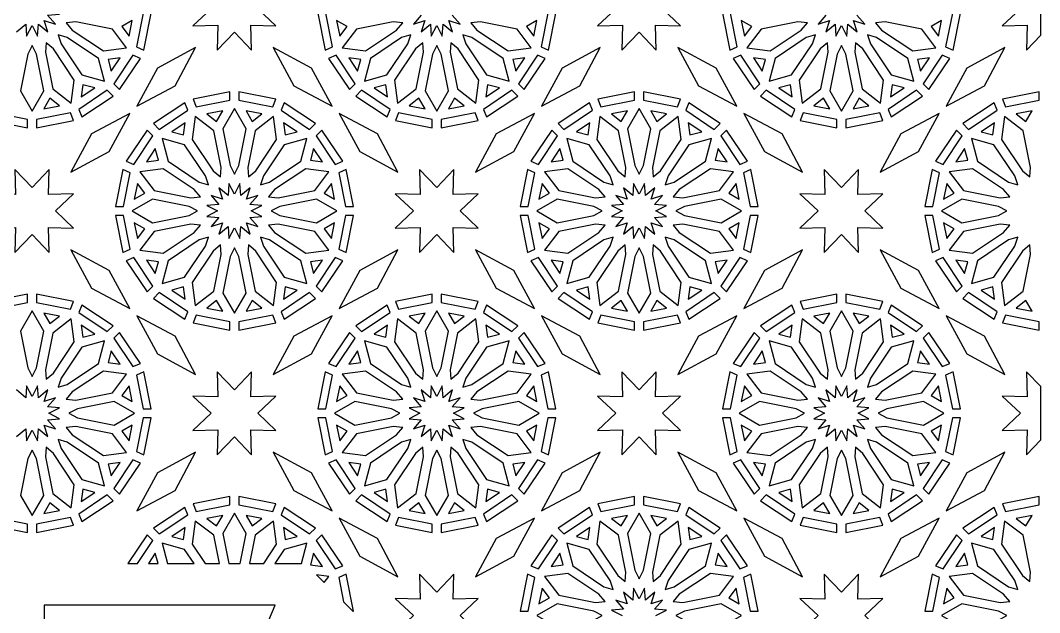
# Model space of a CAD drawing. Header units: millimetres. Extents: x 5 to 6335, y 27 to 2435.
# Drawn here: x 5806 to 6158.6, y 1946 to 2150.9 of the extents above; entities that cross this region are included whole.
import ezdxf

# ---------------------------------------------------------------- set-up
doc = ezdxf.new("R2010")
doc.units = ezdxf.units.MM
doc.layers.add('CUT', color=1, linetype='CONTINUOUS')

msp = doc.modelspace()

# ---------------------------------------------------------------- linework, layer by layer
at = {"layer": 'CUT'}
for points in [[(5880.085, 2163.001), (5874.134, 2169.282), (5874.367, 2160.633), (5865.718, 2160.866), (5871.999, 2154.915), (5865.718, 2148.964), (5874.367, 2149.197), (5874.134, 2140.548), (5880.085, 2146.829), (5886.036, 2140.548), (5885.803, 2149.197), (5894.452, 2148.964), (5888.171, 2154.915), (5894.452, 2160.866), (5885.803, 2160.633), (5886.036, 2169.282)], [(6020.085, 2163.001), (6014.134, 2169.282), (6014.367, 2160.633), (6005.718, 2160.866), (6011.999, 2154.915), (6005.718, 2148.964), (6014.367, 2149.197), (6014.134, 2140.548), (6020.085, 2146.829), (6026.036, 2140.548), (6025.803, 2149.197), (6034.452, 2148.964), (6028.171, 2154.915), (6034.452, 2160.866), (6025.803, 2160.633), (6026.036, 2169.282)], [(6159.01, 2164.136), (6154.134, 2169.282), (6154.367, 2160.633), (6145.718, 2160.866), (6151.999, 2154.915), (6145.718, 2148.964), (6154.367, 2149.197), (6154.134, 2140.548), (6159.01, 2145.694)], [(5848.461, 2153.34), (5846.143, 2141.685), (5848.742, 2140.607), (5851.276, 2153.34)], [(5908.894, 2153.34), (5911.428, 2140.607), (5914.027, 2141.685), (5911.709, 2153.34)], [(5988.461, 2153.34), (5986.143, 2141.685), (5988.742, 2140.607), (5991.276, 2153.34)], [(6048.894, 2153.34), (6051.428, 2140.607), (6054.027, 2141.685), (6051.709, 2153.34)], [(6128.461, 2153.34), (6126.143, 2141.685), (6128.742, 2140.607), (6131.276, 2153.34)], [(5823.998, 2147.513), (5834.776, 2140.311), (5842.793, 2141.366), (5837.871, 2147.782), (5825.158, 2150.311), (5821.847, 2150.043)], [(5843.67, 2145.4), (5844.754, 2150.853), (5841.103, 2148.745)], [(5916.5, 2145.4), (5919.067, 2148.745), (5915.416, 2150.853)], [(5935.012, 2150.311), (5922.299, 2147.782), (5917.377, 2141.366), (5925.394, 2140.311), (5936.172, 2147.513), (5938.323, 2150.043)], [(5963.998, 2147.513), (5974.776, 2140.311), (5982.793, 2141.366), (5977.871, 2147.782), (5965.158, 2150.311), (5961.847, 2150.043)], [(5983.67, 2145.4), (5984.754, 2150.853), (5981.103, 2148.745)], [(6056.5, 2145.4), (6059.067, 2148.745), (6055.416, 2150.853)], [(6075.012, 2150.311), (6062.299, 2147.782), (6057.377, 2141.366), (6065.394, 2140.311), (6076.172, 2147.513), (6078.323, 2150.043)], [(6103.998, 2147.513), (6114.776, 2140.311), (6122.793, 2141.366), (6117.871, 2147.782), (6105.158, 2150.311), (6101.847, 2150.043)], [(6123.67, 2145.4), (6124.754, 2150.853), (6121.103, 2148.745)], [(5820.107, 2142.751), (5827.308, 2131.974), (5835.119, 2129.881), (5833.026, 2137.692), (5822.249, 2144.893), (5819.087, 2145.913)], [(5937.921, 2144.893), (5927.144, 2137.692), (5925.051, 2129.881), (5932.862, 2131.974), (5940.063, 2142.751), (5941.083, 2145.913)], [(5960.107, 2142.751), (5967.308, 2131.974), (5975.119, 2129.881), (5973.026, 2137.692), (5962.249, 2144.893), (5959.087, 2145.913)], [(6077.921, 2144.893), (6067.144, 2137.692), (6065.051, 2129.881), (6072.862, 2131.974), (6080.063, 2142.751), (6081.083, 2145.913)], [(6100.107, 2142.751), (6107.308, 2131.974), (6115.119, 2129.881), (6113.026, 2137.692), (6102.249, 2144.893), (6099.087, 2145.913)], [(5810.085, 2142.184), (5808.571, 2139.227), (5806.042, 2126.515), (5810.085, 2119.511), (5814.128, 2126.515), (5811.599, 2139.227)], [(5814.689, 2139.842), (5817.218, 2127.129), (5823.634, 2122.207), (5824.689, 2130.224), (5817.487, 2141.002), (5814.957, 2143.153)], [(5846.331, 2121.161), (5859.529, 2128.266), (5866.634, 2141.464), (5853.436, 2134.359)], [(5913.839, 2121.161), (5906.734, 2134.359), (5893.536, 2141.464), (5900.641, 2128.266)], [(5942.683, 2141.002), (5935.481, 2130.224), (5936.536, 2122.207), (5942.952, 2127.129), (5945.481, 2139.842), (5945.213, 2143.153)], [(5948.571, 2139.227), (5946.042, 2126.515), (5950.085, 2119.511), (5954.128, 2126.515), (5951.599, 2139.227), (5950.085, 2142.184)], [(5954.689, 2139.842), (5957.218, 2127.129), (5963.634, 2122.207), (5964.689, 2130.224), (5957.487, 2141.002), (5954.957, 2143.153)], [(5986.331, 2121.161), (5999.529, 2128.266), (6006.634, 2141.464), (5993.436, 2134.359)], [(6053.839, 2121.161), (6046.734, 2134.359), (6033.536, 2141.464), (6040.641, 2128.266)], [(6082.683, 2141.002), (6075.481, 2130.224), (6076.536, 2122.207), (6082.952, 2127.129), (6085.481, 2139.842), (6085.213, 2143.153)], [(6088.571, 2139.227), (6086.042, 2126.515), (6090.085, 2119.511), (6094.128, 2126.515), (6091.599, 2139.227), (6090.085, 2142.184)], [(6094.689, 2139.842), (6097.218, 2127.129), (6103.634, 2122.207), (6104.689, 2130.224), (6097.487, 2141.002), (6094.957, 2143.153)], [(6126.331, 2121.161), (6139.529, 2128.266), (6146.634, 2141.464), (6133.436, 2134.359)], [(5837.472, 2133.272), (5840.561, 2137.895), (5836.381, 2137.345)], [(5844.937, 2138.774), (5838.335, 2128.893), (5840.324, 2126.903), (5847.537, 2137.697)], [(5912.633, 2137.697), (5919.846, 2126.903), (5921.835, 2128.893), (5915.233, 2138.774)], [(5922.698, 2133.272), (5923.789, 2137.345), (5919.609, 2137.895)], [(5977.472, 2133.272), (5980.561, 2137.895), (5976.381, 2137.345)], [(5984.937, 2138.774), (5978.335, 2128.893), (5980.324, 2126.903), (5987.537, 2137.697)], [(6052.633, 2137.697), (6059.846, 2126.903), (6061.835, 2128.893), (6055.233, 2138.774)], [(6062.698, 2133.272), (6063.789, 2137.345), (6059.609, 2137.895)], [(6117.472, 2133.272), (6120.561, 2137.895), (6116.381, 2137.345)], [(6124.937, 2138.774), (6118.335, 2128.893), (6120.324, 2126.903), (6127.537, 2137.697)], [(5836.107, 2126.665), (5826.226, 2120.063), (5827.303, 2117.463), (5838.097, 2124.676)], [(5827.105, 2124.439), (5831.728, 2127.528), (5827.655, 2128.619)], [(5922.073, 2124.676), (5932.867, 2117.463), (5933.944, 2120.063), (5924.063, 2126.665)], [(5933.065, 2124.439), (5932.515, 2128.619), (5928.442, 2127.528)], [(5976.107, 2126.665), (5966.226, 2120.063), (5967.303, 2117.463), (5978.097, 2124.676)], [(5967.105, 2124.439), (5971.728, 2127.528), (5967.655, 2128.619)], [(6062.073, 2124.676), (6072.867, 2117.463), (6073.944, 2120.063), (6064.063, 2126.665)], [(6073.065, 2124.439), (6072.515, 2128.619), (6068.442, 2127.528)], [(6116.107, 2126.665), (6106.226, 2120.063), (6107.303, 2117.463), (6118.097, 2124.676)], [(6107.105, 2124.439), (6111.728, 2127.528), (6107.655, 2128.619)], [(5814.147, 2120.246), (5819.6, 2121.33), (5816.255, 2123.897)], [(5866.855, 2120.973), (5878.51, 2123.291), (5878.51, 2126.106), (5865.777, 2123.572)], [(5881.66, 2123.291), (5893.315, 2120.973), (5894.393, 2123.572), (5881.66, 2126.106)], [(5940.57, 2121.33), (5946.023, 2120.246), (5943.915, 2123.897)], [(5954.147, 2120.246), (5959.6, 2121.33), (5956.255, 2123.897)], [(6006.855, 2120.973), (6018.51, 2123.291), (6018.51, 2126.106), (6005.777, 2123.572)], [(6021.66, 2123.291), (6033.315, 2120.973), (6034.393, 2123.572), (6021.66, 2126.106)], [(6080.57, 2121.33), (6086.023, 2120.246), (6083.915, 2123.897)], [(6094.147, 2120.246), (6099.6, 2121.33), (6096.255, 2123.897)], [(6146.855, 2120.973), (6158.51, 2123.291), (6158.51, 2126.106), (6145.777, 2123.572)], [(5854.063, 2113.165), (5863.944, 2119.767), (5862.867, 2122.367), (5852.073, 2115.154)], [(5870.57, 2118.5), (5873.915, 2115.933), (5876.023, 2119.584)], [(5881.599, 2100.603), (5884.128, 2113.315), (5880.085, 2120.319), (5876.042, 2113.315), (5878.571, 2100.603), (5880.085, 2097.646)], [(5884.147, 2119.584), (5886.255, 2115.933), (5889.6, 2118.5)], [(5896.226, 2119.767), (5906.107, 2113.165), (5908.097, 2115.154), (5897.303, 2122.367)], [(5994.063, 2113.165), (6003.944, 2119.767), (6002.867, 2122.367), (5992.073, 2115.154)], [(6010.57, 2118.5), (6013.915, 2115.933), (6016.023, 2119.584)], [(6021.599, 2100.603), (6024.128, 2113.315), (6020.085, 2120.319), (6016.042, 2113.315), (6018.571, 2100.603), (6020.085, 2097.646)], [(6024.147, 2119.584), (6026.255, 2115.933), (6029.6, 2118.5)], [(6036.226, 2119.767), (6046.107, 2113.165), (6048.097, 2115.154), (6037.303, 2122.367)], [(6134.063, 2113.165), (6143.944, 2119.767), (6142.867, 2122.367), (6132.073, 2115.154)], [(6150.57, 2118.5), (6153.915, 2115.933), (6156.023, 2119.584)], [(5808.51, 2116.539), (5796.855, 2118.857), (5795.777, 2116.258), (5808.51, 2113.724)], [(5811.66, 2113.724), (5824.393, 2116.258), (5823.315, 2118.857), (5811.66, 2116.539)], [(5843.839, 2118.669), (5830.641, 2111.564), (5823.536, 2098.366), (5836.734, 2105.471)], [(5875.481, 2099.988), (5872.952, 2112.701), (5866.536, 2117.623), (5865.481, 2109.606), (5872.683, 2098.828), (5875.213, 2096.677)], [(5887.487, 2098.828), (5894.689, 2109.606), (5893.634, 2117.623), (5887.218, 2112.701), (5884.689, 2099.988), (5884.957, 2096.677)], [(5916.331, 2118.669), (5923.436, 2105.471), (5936.634, 2098.366), (5929.529, 2111.564)], [(5935.777, 2116.258), (5948.51, 2113.724), (5948.51, 2116.539), (5936.855, 2118.857)], [(5951.66, 2113.724), (5964.393, 2116.258), (5963.315, 2118.857), (5951.66, 2116.539)], [(5983.839, 2118.669), (5970.641, 2111.564), (5963.536, 2098.366), (5976.734, 2105.471)], [(6015.481, 2099.988), (6012.952, 2112.701), (6006.536, 2117.623), (6005.481, 2109.606), (6012.683, 2098.828), (6015.213, 2096.677)], [(6027.487, 2098.828), (6034.689, 2109.606), (6033.634, 2117.623), (6027.218, 2112.701), (6024.689, 2099.988), (6024.957, 2096.677)], [(6056.331, 2118.669), (6063.436, 2105.471), (6076.634, 2098.366), (6069.529, 2111.564)], [(6075.777, 2116.258), (6088.51, 2113.724), (6088.51, 2116.539), (6076.855, 2118.857)], [(6091.66, 2113.724), (6104.393, 2116.258), (6103.315, 2118.857), (6091.66, 2116.539)], [(6123.839, 2118.669), (6110.641, 2111.564), (6103.536, 2098.366), (6116.734, 2105.471)], [(6155.481, 2099.988), (6152.952, 2112.701), (6146.536, 2117.623), (6145.481, 2109.606), (6152.683, 2098.828), (6155.213, 2096.677)], [(5845.233, 2101.056), (5851.835, 2110.937), (5849.846, 2112.927), (5842.633, 2102.133)], [(5858.442, 2112.302), (5862.515, 2111.211), (5863.065, 2115.391)], [(5897.105, 2115.391), (5897.655, 2111.211), (5901.728, 2112.302)], [(5908.335, 2110.937), (5914.937, 2101.056), (5917.537, 2102.133), (5910.324, 2112.927)], [(5985.233, 2101.056), (5991.835, 2110.937), (5989.846, 2112.927), (5982.633, 2102.133)], [(5998.442, 2112.302), (6002.515, 2111.211), (6003.065, 2115.391)], [(6037.105, 2115.391), (6037.655, 2111.211), (6041.728, 2112.302)], [(6048.335, 2110.937), (6054.937, 2101.056), (6057.537, 2102.133), (6050.324, 2112.927)], [(6125.233, 2101.056), (6131.835, 2110.937), (6129.846, 2112.927), (6122.633, 2102.133)], [(6138.442, 2112.302), (6142.515, 2111.211), (6143.065, 2115.391)], [(5870.063, 2097.079), (5862.862, 2107.856), (5855.051, 2109.949), (5857.144, 2102.138), (5867.921, 2094.937), (5871.083, 2093.917)], [(5892.249, 2094.937), (5903.026, 2102.138), (5905.119, 2109.949), (5897.308, 2107.856), (5890.107, 2097.079), (5889.087, 2093.917)], [(6010.063, 2097.079), (6002.862, 2107.856), (5995.051, 2109.949), (5997.144, 2102.138), (6007.921, 2094.937), (6011.083, 2093.917)], [(6032.249, 2094.937), (6043.026, 2102.138), (6045.119, 2109.949), (6037.308, 2107.856), (6030.107, 2097.079), (6029.087, 2093.917)], [(6150.063, 2097.079), (6142.862, 2107.856), (6135.051, 2109.949), (6137.144, 2102.138), (6147.921, 2094.937), (6151.083, 2093.917)], [(5849.609, 2101.935), (5853.789, 2102.485), (5852.698, 2106.558)], [(5907.472, 2106.558), (5906.381, 2102.485), (5910.561, 2101.935)], [(5989.609, 2101.935), (5993.789, 2102.485), (5992.698, 2106.558)], [(6047.472, 2106.558), (6046.381, 2102.485), (6050.561, 2101.935)], [(6129.609, 2101.935), (6133.789, 2102.485), (6132.698, 2106.558)], [(5804.134, 2099.282), (5804.367, 2090.633), (5795.718, 2090.866), (5801.999, 2084.915), (5795.718, 2078.964), (5804.367, 2079.197), (5804.134, 2070.548), (5810.085, 2076.829), (5816.036, 2070.548), (5815.803, 2079.197), (5824.452, 2078.964), (5818.171, 2084.915), (5824.452, 2090.866), (5815.803, 2090.633), (5816.036, 2099.282), (5810.085, 2093.001)], [(5841.428, 2099.223), (5838.894, 2086.49), (5841.709, 2086.49), (5844.027, 2098.145)], [(5866.172, 2092.317), (5855.394, 2099.519), (5847.377, 2098.464), (5852.299, 2092.048), (5865.012, 2089.519), (5868.323, 2089.787)], [(5891.847, 2089.787), (5895.158, 2089.519), (5907.871, 2092.048), (5912.793, 2098.464), (5904.776, 2099.519), (5893.998, 2092.317)], [(5916.143, 2098.145), (5918.461, 2086.49), (5921.276, 2086.49), (5918.742, 2099.223)], [(5950.085, 2093.001), (5944.134, 2099.282), (5944.367, 2090.633), (5935.718, 2090.866), (5941.999, 2084.915), (5935.718, 2078.964), (5944.367, 2079.197), (5944.134, 2070.548), (5950.085, 2076.829), (5956.036, 2070.548), (5955.803, 2079.197), (5964.452, 2078.964), (5958.171, 2084.915), (5964.452, 2090.866), (5955.803, 2090.633), (5956.036, 2099.282)], [(5981.428, 2099.223), (5978.894, 2086.49), (5981.709, 2086.49), (5984.027, 2098.145)], [(6006.172, 2092.317), (5995.394, 2099.519), (5987.377, 2098.464), (5992.299, 2092.048), (6005.012, 2089.519), (6008.323, 2089.787)], [(6031.847, 2089.787), (6035.158, 2089.519), (6047.871, 2092.048), (6052.793, 2098.464), (6044.776, 2099.519), (6033.998, 2092.317)], [(6056.143, 2098.145), (6058.461, 2086.49), (6061.276, 2086.49), (6058.742, 2099.223)], [(6090.085, 2093.001), (6084.134, 2099.282), (6084.367, 2090.633), (6075.718, 2090.866), (6081.999, 2084.915), (6075.718, 2078.964), (6084.367, 2079.197), (6084.134, 2070.548), (6090.085, 2076.829), (6096.036, 2070.548), (6095.803, 2079.197), (6104.452, 2078.964), (6098.171, 2084.915), (6104.452, 2090.866), (6095.803, 2090.633), (6096.036, 2099.282)], [(6121.428, 2099.223), (6118.894, 2086.49), (6121.709, 2086.49), (6124.027, 2098.145)], [(6146.172, 2092.317), (6135.394, 2099.519), (6127.377, 2098.464), (6132.299, 2092.048), (6145.012, 2089.519), (6148.323, 2089.787)], [(5845.416, 2088.977), (5849.067, 2091.085), (5846.5, 2094.43)], [(5880.085, 2090.739), (5878.192, 2094.433), (5877.857, 2090.295), (5874.693, 2092.984), (5875.967, 2089.033), (5872.016, 2090.307), (5874.705, 2087.143), (5870.567, 2086.808), (5874.261, 2084.915), (5870.567, 2083.022), (5874.705, 2082.687), (5872.016, 2079.523), (5875.967, 2080.797), (5874.693, 2076.846), (5877.857, 2079.535), (5878.192, 2075.397), (5880.085, 2079.091), (5881.978, 2075.397), (5882.313, 2079.535), (5885.477, 2076.846), (5884.203, 2080.797), (5888.154, 2079.523), (5885.465, 2082.687), (5889.603, 2083.022), (5885.909, 2084.915), (5889.603, 2086.808), (5885.465, 2087.143), (5888.154, 2090.307), (5884.203, 2089.033), (5885.477, 2092.984), (5882.313, 2090.295), (5881.978, 2094.433)], [(5913.67, 2094.43), (5911.103, 2091.085), (5914.754, 2088.977)], [(5985.416, 2088.977), (5989.067, 2091.085), (5986.5, 2094.43)], [(6020.085, 2090.739), (6018.192, 2094.433), (6017.857, 2090.295), (6014.693, 2092.984), (6015.967, 2089.033), (6012.016, 2090.307), (6014.705, 2087.143), (6010.567, 2086.808), (6014.261, 2084.915), (6010.567, 2083.022), (6014.705, 2082.687), (6012.016, 2079.523), (6015.967, 2080.797), (6014.693, 2076.846), (6017.857, 2079.535), (6018.192, 2075.397), (6020.085, 2079.091), (6021.978, 2075.397), (6022.313, 2079.535), (6025.477, 2076.846), (6024.203, 2080.797), (6028.154, 2079.523), (6025.465, 2082.687), (6029.603, 2083.022), (6025.909, 2084.915), (6029.603, 2086.808), (6025.465, 2087.143), (6028.154, 2090.307), (6024.203, 2089.033), (6025.477, 2092.984), (6022.313, 2090.295), (6021.978, 2094.433)], [(6053.67, 2094.43), (6051.103, 2091.085), (6054.754, 2088.977)], [(6125.416, 2088.977), (6129.067, 2091.085), (6126.5, 2094.43)], [(5864.397, 2086.429), (5851.685, 2088.958), (5844.681, 2084.915), (5851.685, 2080.872), (5864.397, 2083.401), (5867.354, 2084.915)], [(5895.773, 2083.401), (5908.485, 2080.872), (5915.489, 2084.915), (5908.485, 2088.958), (5895.773, 2086.429), (5892.816, 2084.915)], [(6004.397, 2086.429), (5991.685, 2088.958), (5984.681, 2084.915), (5991.685, 2080.872), (6004.397, 2083.401), (6007.354, 2084.915)], [(6035.773, 2083.401), (6048.485, 2080.872), (6055.489, 2084.915), (6048.485, 2088.958), (6035.773, 2086.429), (6032.816, 2084.915)], [(6144.397, 2086.429), (6131.685, 2088.958), (6124.681, 2084.915), (6131.685, 2080.872), (6144.397, 2083.401), (6147.354, 2084.915)], [(5838.894, 2083.34), (5841.428, 2070.607), (5844.027, 2071.685), (5841.709, 2083.34)], [(5846.5, 2075.4), (5849.067, 2078.745), (5845.416, 2080.853)], [(5913.67, 2075.4), (5914.754, 2080.853), (5911.103, 2078.745)], [(5918.461, 2083.34), (5916.143, 2071.685), (5918.742, 2070.607), (5921.276, 2083.34)], [(5978.894, 2083.34), (5981.428, 2070.607), (5984.027, 2071.685), (5981.709, 2083.34)], [(5986.5, 2075.4), (5989.067, 2078.745), (5985.416, 2080.853)], [(6053.67, 2075.4), (6054.754, 2080.853), (6051.103, 2078.745)], [(6058.461, 2083.34), (6056.143, 2071.685), (6058.742, 2070.607), (6061.276, 2083.34)], [(6118.894, 2083.34), (6121.428, 2070.607), (6124.027, 2071.685), (6121.709, 2083.34)], [(6126.5, 2075.4), (6129.067, 2078.745), (6125.416, 2080.853)], [(5865.012, 2080.311), (5852.299, 2077.782), (5847.377, 2071.366), (5855.394, 2070.311), (5866.172, 2077.513), (5868.323, 2080.043)], [(5893.998, 2077.513), (5904.776, 2070.311), (5912.793, 2071.366), (5907.871, 2077.782), (5895.158, 2080.311), (5891.847, 2080.043)], [(6005.012, 2080.311), (5992.299, 2077.782), (5987.377, 2071.366), (5995.394, 2070.311), (6006.172, 2077.513), (6008.323, 2080.043)], [(6033.998, 2077.513), (6044.776, 2070.311), (6052.793, 2071.366), (6047.871, 2077.782), (6035.158, 2080.311), (6031.847, 2080.043)], [(6145.012, 2080.311), (6132.299, 2077.782), (6127.377, 2071.366), (6135.394, 2070.311), (6146.172, 2077.513), (6148.323, 2080.043)], [(5867.921, 2074.893), (5857.144, 2067.692), (5855.051, 2059.881), (5862.862, 2061.974), (5870.063, 2072.751), (5871.083, 2075.913)], [(5890.107, 2072.751), (5897.308, 2061.974), (5905.119, 2059.881), (5903.026, 2067.692), (5892.249, 2074.893), (5889.087, 2075.913)], [(6007.921, 2074.893), (5997.144, 2067.692), (5995.051, 2059.881), (6002.862, 2061.974), (6010.063, 2072.751), (6011.083, 2075.913)], [(6030.107, 2072.751), (6037.308, 2061.974), (6045.119, 2059.881), (6043.026, 2067.692), (6032.249, 2074.893), (6029.087, 2075.913)], [(6147.921, 2074.893), (6137.144, 2067.692), (6135.051, 2059.881), (6142.862, 2061.974), (6150.063, 2072.751), (6151.083, 2075.913)], [(5843.839, 2051.161), (5836.734, 2064.359), (5823.536, 2071.464), (5830.641, 2058.266)], [(5872.683, 2071.002), (5865.481, 2060.224), (5866.536, 2052.207), (5872.952, 2057.129), (5875.481, 2069.842), (5875.213, 2073.153)], [(5878.571, 2069.227), (5876.042, 2056.515), (5880.085, 2049.511), (5884.128, 2056.515), (5881.599, 2069.227), (5880.085, 2072.184)], [(5884.689, 2069.842), (5887.218, 2057.129), (5893.634, 2052.207), (5894.689, 2060.224), (5887.487, 2071.002), (5884.957, 2073.153)], [(5916.331, 2051.161), (5929.529, 2058.266), (5936.634, 2071.464), (5923.436, 2064.359)], [(5983.839, 2051.161), (5976.734, 2064.359), (5963.536, 2071.464), (5970.641, 2058.266)], [(6012.683, 2071.002), (6005.481, 2060.224), (6006.536, 2052.207), (6012.952, 2057.129), (6015.481, 2069.842), (6015.213, 2073.153)], [(6018.571, 2069.227), (6016.042, 2056.515), (6020.085, 2049.511), (6024.128, 2056.515), (6021.599, 2069.227), (6020.085, 2072.184)], [(6024.689, 2069.842), (6027.218, 2057.129), (6033.634, 2052.207), (6034.689, 2060.224), (6027.487, 2071.002), (6024.957, 2073.153)], [(6056.331, 2051.161), (6069.529, 2058.266), (6076.634, 2071.464), (6063.436, 2064.359)], [(6123.839, 2051.161), (6116.734, 2064.359), (6103.536, 2071.464), (6110.641, 2058.266)], [(6152.683, 2071.002), (6145.481, 2060.224), (6146.536, 2052.207), (6152.952, 2057.129), (6155.481, 2069.842), (6155.213, 2073.153)], [(5842.633, 2067.697), (5849.846, 2056.903), (5851.835, 2058.893), (5845.233, 2068.774)], [(5852.698, 2063.272), (5853.789, 2067.345), (5849.609, 2067.895)], [(5907.472, 2063.272), (5910.561, 2067.895), (5906.381, 2067.345)], [(5914.937, 2068.774), (5908.335, 2058.893), (5910.324, 2056.903), (5917.537, 2067.697)], [(5982.633, 2067.697), (5989.846, 2056.903), (5991.835, 2058.893), (5985.233, 2068.774)], [(5992.698, 2063.272), (5993.789, 2067.345), (5989.609, 2067.895)], [(6047.472, 2063.272), (6050.561, 2067.895), (6046.381, 2067.345)], [(6054.937, 2068.774), (6048.335, 2058.893), (6050.324, 2056.903), (6057.537, 2067.697)], [(6122.633, 2067.697), (6129.846, 2056.903), (6131.835, 2058.893), (6125.233, 2068.774)], [(6132.698, 2063.272), (6133.789, 2067.345), (6129.609, 2067.895)], [(5808.51, 2056.106), (5795.777, 2053.572), (5796.855, 2050.973), (5808.51, 2053.291)], [(5811.66, 2053.291), (5823.315, 2050.973), (5824.393, 2053.572), (5811.66, 2056.106)], [(5852.073, 2054.676), (5862.867, 2047.463), (5863.944, 2050.063), (5854.063, 2056.665)], [(5863.065, 2054.439), (5862.515, 2058.619), (5858.442, 2057.528)], [(5906.107, 2056.665), (5896.226, 2050.063), (5897.303, 2047.463), (5908.097, 2054.676)], [(5897.105, 2054.439), (5901.728, 2057.528), (5897.655, 2058.619)], [(5936.855, 2050.973), (5948.51, 2053.291), (5948.51, 2056.106), (5935.777, 2053.572)], [(5951.66, 2053.291), (5963.315, 2050.973), (5964.393, 2053.572), (5951.66, 2056.106)], [(5992.073, 2054.676), (6002.867, 2047.463), (6003.944, 2050.063), (5994.063, 2056.665)], [(6003.065, 2054.439), (6002.515, 2058.619), (5998.442, 2057.528)], [(6046.107, 2056.665), (6036.226, 2050.063), (6037.303, 2047.463), (6048.097, 2054.676)], [(6037.105, 2054.439), (6041.728, 2057.528), (6037.655, 2058.619)], [(6076.855, 2050.973), (6088.51, 2053.291), (6088.51, 2056.106), (6075.777, 2053.572)], [(6091.66, 2053.291), (6103.315, 2050.973), (6104.393, 2053.572), (6091.66, 2056.106)], [(6132.073, 2054.676), (6142.867, 2047.463), (6143.944, 2050.063), (6134.063, 2056.665)], [(6143.065, 2054.439), (6142.515, 2058.619), (6138.442, 2057.528)], [(5826.226, 2049.767), (5836.107, 2043.165), (5838.097, 2045.154), (5827.303, 2052.367)], [(5870.57, 2051.33), (5876.023, 2050.246), (5873.915, 2053.897)], [(5884.147, 2050.246), (5889.6, 2051.33), (5886.255, 2053.897)], [(5924.063, 2043.165), (5933.944, 2049.767), (5932.867, 2052.367), (5922.073, 2045.154)], [(5966.226, 2049.767), (5976.107, 2043.165), (5978.097, 2045.154), (5967.303, 2052.367)], [(6010.57, 2051.33), (6016.023, 2050.246), (6013.915, 2053.897)], [(6024.147, 2050.246), (6029.6, 2051.33), (6026.255, 2053.897)], [(6064.063, 2043.165), (6073.944, 2049.767), (6072.867, 2052.367), (6062.073, 2045.154)], [(6106.226, 2049.767), (6116.107, 2043.165), (6118.097, 2045.154), (6107.303, 2052.367)], [(6150.57, 2051.33), (6156.023, 2050.246), (6153.915, 2053.897)], [(5810.085, 2027.646), (5811.599, 2030.603), (5814.128, 2043.315), (5810.085, 2050.319), (5806.042, 2043.315), (5808.571, 2030.603)], [(5814.147, 2049.584), (5816.255, 2045.933), (5819.6, 2048.5)], [(5865.777, 2046.258), (5878.51, 2043.724), (5878.51, 2046.539), (5866.855, 2048.857)], [(5881.66, 2043.724), (5894.393, 2046.258), (5893.315, 2048.857), (5881.66, 2046.539)], [(5940.57, 2048.5), (5943.915, 2045.933), (5946.023, 2049.584)], [(5951.599, 2030.603), (5954.128, 2043.315), (5950.085, 2050.319), (5946.042, 2043.315), (5948.571, 2030.603), (5950.085, 2027.646)], [(5954.147, 2049.584), (5956.255, 2045.933), (5959.6, 2048.5)], [(6005.777, 2046.258), (6018.51, 2043.724), (6018.51, 2046.539), (6006.855, 2048.857)], [(6021.66, 2043.724), (6034.393, 2046.258), (6033.315, 2048.857), (6021.66, 2046.539)], [(6080.57, 2048.5), (6083.915, 2045.933), (6086.023, 2049.584)], [(6091.599, 2030.603), (6094.128, 2043.315), (6090.085, 2050.319), (6086.042, 2043.315), (6088.571, 2030.603), (6090.085, 2027.646)], [(6094.147, 2049.584), (6096.255, 2045.933), (6099.6, 2048.5)], [(6145.777, 2046.258), (6158.51, 2043.724), (6158.51, 2046.539), (6146.855, 2048.857)], [(5817.487, 2028.828), (5824.689, 2039.606), (5823.634, 2047.623), (5817.218, 2042.701), (5814.689, 2029.988), (5814.957, 2026.677)], [(5827.105, 2045.391), (5827.655, 2041.211), (5831.728, 2042.302)], [(5846.331, 2048.669), (5853.436, 2035.471), (5866.634, 2028.366), (5859.529, 2041.564)], [(5913.839, 2048.669), (5900.641, 2041.564), (5893.536, 2028.366), (5906.734, 2035.471)], [(5928.442, 2042.302), (5932.515, 2041.211), (5933.065, 2045.391)], [(5945.481, 2029.988), (5942.952, 2042.701), (5936.536, 2047.623), (5935.481, 2039.606), (5942.683, 2028.828), (5945.213, 2026.677)], [(5957.487, 2028.828), (5964.689, 2039.606), (5963.634, 2047.623), (5957.218, 2042.701), (5954.689, 2029.988), (5954.957, 2026.677)], [(5967.105, 2045.391), (5967.655, 2041.211), (5971.728, 2042.302)], [(5986.331, 2048.669), (5993.436, 2035.471), (6006.634, 2028.366), (5999.529, 2041.564)], [(6053.839, 2048.669), (6040.641, 2041.564), (6033.536, 2028.366), (6046.734, 2035.471)], [(6068.442, 2042.302), (6072.515, 2041.211), (6073.065, 2045.391)], [(6085.481, 2029.988), (6082.952, 2042.701), (6076.536, 2047.623), (6075.481, 2039.606), (6082.683, 2028.828), (6085.213, 2026.677)], [(6097.487, 2028.828), (6104.689, 2039.606), (6103.634, 2047.623), (6097.218, 2042.701), (6094.689, 2029.988), (6094.957, 2026.677)], [(6107.105, 2045.391), (6107.655, 2041.211), (6111.728, 2042.302)], [(6126.331, 2048.669), (6133.436, 2035.471), (6146.634, 2028.366), (6139.529, 2041.564)], [(5838.335, 2040.937), (5844.937, 2031.056), (5847.537, 2032.133), (5840.324, 2042.927)], [(5915.233, 2031.056), (5921.835, 2040.937), (5919.846, 2042.927), (5912.633, 2032.133)], [(5978.335, 2040.937), (5984.937, 2031.056), (5987.537, 2032.133), (5980.324, 2042.927)], [(6055.233, 2031.056), (6061.835, 2040.937), (6059.846, 2042.927), (6052.633, 2032.133)], [(6118.335, 2040.937), (6124.937, 2031.056), (6127.537, 2032.133), (6120.324, 2042.927)], [(5822.249, 2024.937), (5833.026, 2032.138), (5835.119, 2039.949), (5827.308, 2037.856), (5820.107, 2027.079), (5819.087, 2023.917)], [(5940.063, 2027.079), (5932.862, 2037.856), (5925.051, 2039.949), (5927.144, 2032.138), (5937.921, 2024.937), (5941.083, 2023.917)], [(5962.249, 2024.937), (5973.026, 2032.138), (5975.119, 2039.949), (5967.308, 2037.856), (5960.107, 2027.079), (5959.087, 2023.917)], [(6080.063, 2027.079), (6072.862, 2037.856), (6065.051, 2039.949), (6067.144, 2032.138), (6077.921, 2024.937), (6081.083, 2023.917)], [(6102.249, 2024.937), (6113.026, 2032.138), (6115.119, 2039.949), (6107.308, 2037.856), (6100.107, 2027.079), (6099.087, 2023.917)], [(5837.472, 2036.558), (5836.381, 2032.485), (5840.561, 2031.935)], [(5919.609, 2031.935), (5923.789, 2032.485), (5922.698, 2036.558)], [(5977.472, 2036.558), (5976.381, 2032.485), (5980.561, 2031.935)], [(6059.609, 2031.935), (6063.789, 2032.485), (6062.698, 2036.558)], [(6117.472, 2036.558), (6116.381, 2032.485), (6120.561, 2031.935)], [(5821.847, 2019.787), (5825.158, 2019.519), (5837.871, 2022.048), (5842.793, 2028.464), (5834.776, 2029.519), (5823.998, 2022.317)], [(5846.143, 2028.145), (5848.461, 2016.49), (5851.276, 2016.49), (5848.742, 2029.223)], [(5880.085, 2023.001), (5874.134, 2029.282), (5874.367, 2020.633), (5865.718, 2020.866), (5871.999, 2014.915), (5865.718, 2008.964), (5874.367, 2009.197), (5874.134, 2000.548), (5880.085, 2006.829), (5886.036, 2000.548), (5885.803, 2009.197), (5894.452, 2008.964), (5888.171, 2014.915), (5894.452, 2020.866), (5885.803, 2020.633), (5886.036, 2029.282)], [(5911.428, 2029.223), (5908.894, 2016.49), (5911.709, 2016.49), (5914.027, 2028.145)], [(5936.172, 2022.317), (5925.394, 2029.519), (5917.377, 2028.464), (5922.299, 2022.048), (5935.012, 2019.519), (5938.323, 2019.787)], [(5961.847, 2019.787), (5965.158, 2019.519), (5977.871, 2022.048), (5982.793, 2028.464), (5974.776, 2029.519), (5963.998, 2022.317)], [(5986.143, 2028.145), (5988.461, 2016.49), (5991.276, 2016.49), (5988.742, 2029.223)], [(6020.085, 2023.001), (6014.134, 2029.282), (6014.367, 2020.633), (6005.718, 2020.866), (6011.999, 2014.915), (6005.718, 2008.964), (6014.367, 2009.197), (6014.134, 2000.548), (6020.085, 2006.829), (6026.036, 2000.548), (6025.803, 2009.197), (6034.452, 2008.964), (6028.171, 2014.915), (6034.452, 2020.866), (6025.803, 2020.633), (6026.036, 2029.282)], [(6051.428, 2029.223), (6048.894, 2016.49), (6051.709, 2016.49), (6054.027, 2028.145)], [(6076.172, 2022.317), (6065.394, 2029.519), (6057.377, 2028.464), (6062.299, 2022.048), (6075.012, 2019.519), (6078.323, 2019.787)], [(6101.847, 2019.787), (6105.158, 2019.519), (6117.871, 2022.048), (6122.793, 2028.464), (6114.776, 2029.519), (6103.998, 2022.317)], [(6126.143, 2028.145), (6128.461, 2016.49), (6131.276, 2016.49), (6128.742, 2029.223)], [(6159.01, 2024.136), (6154.134, 2029.282), (6154.367, 2020.633), (6145.718, 2020.866), (6151.999, 2014.915), (6145.718, 2008.964), (6154.367, 2009.197), (6154.134, 2000.548), (6159.01, 2005.694)], [(5843.67, 2024.43), (5841.103, 2021.085), (5844.754, 2018.977)], [(5915.416, 2018.977), (5919.067, 2021.085), (5916.5, 2024.43)], [(5950.085, 2020.739), (5948.192, 2024.433), (5947.857, 2020.295), (5944.693, 2022.984), (5945.967, 2019.033), (5942.016, 2020.307), (5944.705, 2017.143), (5940.567, 2016.808), (5944.261, 2014.915), (5940.567, 2013.022), (5944.705, 2012.687), (5942.016, 2009.523), (5945.967, 2010.797), (5944.693, 2006.846), (5947.857, 2009.535), (5948.192, 2005.397), (5950.085, 2009.091), (5951.978, 2005.397), (5952.313, 2009.535), (5955.477, 2006.846), (5954.203, 2010.797), (5958.154, 2009.523), (5955.465, 2012.687), (5959.603, 2013.022), (5955.909, 2014.915), (5959.603, 2016.808), (5955.465, 2017.143), (5958.154, 2020.307), (5954.203, 2019.033), (5955.477, 2022.984), (5952.313, 2020.295), (5951.978, 2024.433)], [(5983.67, 2024.43), (5981.103, 2021.085), (5984.754, 2018.977)], [(6055.416, 2018.977), (6059.067, 2021.085), (6056.5, 2024.43)], [(6090.085, 2020.739), (6088.192, 2024.433), (6087.857, 2020.295), (6084.693, 2022.984), (6085.967, 2019.033), (6082.016, 2020.307), (6084.705, 2017.143), (6080.567, 2016.808), (6084.261, 2014.915), (6080.567, 2013.022), (6084.705, 2012.687), (6082.016, 2009.523), (6085.967, 2010.797), (6084.693, 2006.846), (6087.857, 2009.535), (6088.192, 2005.397), (6090.085, 2009.091), (6091.978, 2005.397), (6092.313, 2009.535), (6095.477, 2006.846), (6094.203, 2010.797), (6098.154, 2009.523), (6095.465, 2012.687), (6099.603, 2013.022), (6095.909, 2014.915), (6099.603, 2016.808), (6095.465, 2017.143), (6098.154, 2020.307), (6094.203, 2019.033), (6095.477, 2022.984), (6092.313, 2020.295), (6091.978, 2024.433)], [(6123.67, 2024.43), (6121.103, 2021.085), (6124.754, 2018.977)], [(5825.773, 2013.401), (5838.485, 2010.872), (5845.489, 2014.915), (5838.485, 2018.958), (5825.773, 2016.429), (5822.816, 2014.915)], [(5934.397, 2016.429), (5921.685, 2018.958), (5914.681, 2014.915), (5921.685, 2010.872), (5934.397, 2013.401), (5937.354, 2014.915)], [(5965.773, 2013.401), (5978.485, 2010.872), (5985.489, 2014.915), (5978.485, 2018.958), (5965.773, 2016.429), (5962.816, 2014.915)], [(6074.397, 2016.429), (6061.685, 2018.958), (6054.681, 2014.915), (6061.685, 2010.872), (6074.397, 2013.401), (6077.354, 2014.915)], [(6105.773, 2013.401), (6118.485, 2010.872), (6125.489, 2014.915), (6118.485, 2018.958), (6105.773, 2016.429), (6102.816, 2014.915)], [(5823.998, 2007.513), (5834.776, 2000.311), (5842.793, 2001.366), (5837.871, 2007.782), (5825.158, 2010.311), (5821.847, 2010.043)], [(5843.67, 2005.4), (5844.754, 2010.853), (5841.103, 2008.745)], [(5848.461, 2013.34), (5846.143, 2001.685), (5848.742, 2000.607), (5851.276, 2013.34)], [(5908.894, 2013.34), (5911.428, 2000.607), (5914.027, 2001.685), (5911.709, 2013.34)], [(5916.5, 2005.4), (5919.067, 2008.745), (5915.416, 2010.853)], [(5935.012, 2010.311), (5922.299, 2007.782), (5917.377, 2001.366), (5925.394, 2000.311), (5936.172, 2007.513), (5938.323, 2010.043)], [(5963.998, 2007.513), (5974.776, 2000.311), (5982.793, 2001.366), (5977.871, 2007.782), (5965.158, 2010.311), (5961.847, 2010.043)], [(5983.67, 2005.4), (5984.754, 2010.853), (5981.103, 2008.745)], [(5988.461, 2013.34), (5986.143, 2001.685), (5988.742, 2000.607), (5991.276, 2013.34)], [(6048.894, 2013.34), (6051.428, 2000.607), (6054.027, 2001.685), (6051.709, 2013.34)], [(6056.5, 2005.4), (6059.067, 2008.745), (6055.416, 2010.853)], [(6075.012, 2010.311), (6062.299, 2007.782), (6057.377, 2001.366), (6065.394, 2000.311), (6076.172, 2007.513), (6078.323, 2010.043)], [(6103.998, 2007.513), (6114.776, 2000.311), (6122.793, 2001.366), (6117.871, 2007.782), (6105.158, 2010.311), (6101.847, 2010.043)], [(6123.67, 2005.4), (6124.754, 2010.853), (6121.103, 2008.745)], [(6128.461, 2013.34), (6126.143, 2001.685), (6128.742, 2000.607), (6131.276, 2013.34)], [(5814.689, 1999.842), (5817.218, 1987.129), (5823.634, 1982.207), (5824.689, 1990.224), (5817.487, 2001.002), (5814.957, 2003.153)], [(5820.107, 2002.751), (5827.308, 1991.974), (5835.119, 1989.881), (5833.026, 1997.692), (5822.249, 2004.893), (5819.087, 2005.913)], [(5937.921, 2004.893), (5927.144, 1997.692), (5925.051, 1989.881), (5932.862, 1991.974), (5940.063, 2002.751), (5941.083, 2005.913)], [(5942.683, 2001.002), (5935.481, 1990.224), (5936.536, 1982.207), (5942.952, 1987.129), (5945.481, 1999.842), (5945.213, 2003.153)], [(5954.689, 1999.842), (5957.218, 1987.129), (5963.634, 1982.207), (5964.689, 1990.224), (5957.487, 2001.002), (5954.957, 2003.153)], [(5960.107, 2002.751), (5967.308, 1991.974), (5975.119, 1989.881), (5973.026, 1997.692), (5962.249, 2004.893), (5959.087, 2005.913)], [(6077.921, 2004.893), (6067.144, 1997.692), (6065.051, 1989.881), (6072.862, 1991.974), (6080.063, 2002.751), (6081.083, 2005.913)], [(6082.683, 2001.002), (6075.481, 1990.224), (6076.536, 1982.207), (6082.952, 1987.129), (6085.481, 1999.842), (6085.213, 2003.153)], [(6094.689, 1999.842), (6097.218, 1987.129), (6103.634, 1982.207), (6104.689, 1990.224), (6097.487, 2001.002), (6094.957, 2003.153)], [(6100.107, 2002.751), (6107.308, 1991.974), (6115.119, 1989.881), (6113.026, 1997.692), (6102.249, 2004.893), (6099.087, 2005.913)], [(5810.085, 2002.184), (5808.571, 1999.227), (5806.042, 1986.515), (5810.085, 1979.511), (5814.128, 1986.515), (5811.599, 1999.227)], [(5846.331, 1981.161), (5859.529, 1988.266), (5866.634, 2001.464), (5853.436, 1994.359)], [(5913.839, 1981.161), (5906.734, 1994.359), (5893.536, 2001.464), (5900.641, 1988.266)], [(5948.571, 1999.227), (5946.042, 1986.515), (5950.085, 1979.511), (5954.128, 1986.515), (5951.599, 1999.227), (5950.085, 2002.184)], [(5986.331, 1981.161), (5999.529, 1988.266), (6006.634, 2001.464), (5993.436, 1994.359)], [(6053.839, 1981.161), (6046.734, 1994.359), (6033.536, 2001.464), (6040.641, 1988.266)], [(6088.571, 1999.227), (6086.042, 1986.515), (6090.085, 1979.511), (6094.128, 1986.515), (6091.599, 1999.227), (6090.085, 2002.184)], [(6126.331, 1981.161), (6139.529, 1988.266), (6146.634, 2001.464), (6133.436, 1994.359)], [(5837.472, 1993.272), (5840.561, 1997.895), (5836.381, 1997.345)], [(5844.937, 1998.774), (5838.335, 1988.893), (5840.324, 1986.903), (5847.537, 1997.697)], [(5912.633, 1997.697), (5919.846, 1986.903), (5921.835, 1988.893), (5915.233, 1998.774)], [(5922.698, 1993.272), (5923.789, 1997.345), (5919.609, 1997.895)], [(5977.472, 1993.272), (5980.561, 1997.895), (5976.381, 1997.345)], [(5984.937, 1998.774), (5978.335, 1988.893), (5980.324, 1986.903), (5987.537, 1997.697)], [(6052.633, 1997.697), (6059.846, 1986.903), (6061.835, 1988.893), (6055.233, 1998.774)], [(6062.698, 1993.272), (6063.789, 1997.345), (6059.609, 1997.895)], [(6117.472, 1993.272), (6120.561, 1997.895), (6116.381, 1997.345)], [(6124.937, 1998.774), (6118.335, 1988.893), (6120.324, 1986.903), (6127.537, 1997.697)], [(5836.107, 1986.665), (5826.226, 1980.063), (5827.303, 1977.463), (5838.097, 1984.676)], [(5827.105, 1984.439), (5831.728, 1987.528), (5827.655, 1988.619)], [(5866.855, 1980.973), (5878.51, 1983.291), (5878.51, 1986.106), (5865.777, 1983.572)], [(5881.66, 1983.291), (5893.315, 1980.973), (5894.393, 1983.572), (5881.66, 1986.106)], [(5922.073, 1984.676), (5932.867, 1977.463), (5933.944, 1980.063), (5924.063, 1986.665)], [(5933.065, 1984.439), (5932.515, 1988.619), (5928.442, 1987.528)], [(5976.107, 1986.665), (5966.226, 1980.063), (5967.303, 1977.463), (5978.097, 1984.676)], [(5967.105, 1984.439), (5971.728, 1987.528), (5967.655, 1988.619)], [(6006.855, 1980.973), (6018.51, 1983.291), (6018.51, 1986.106), (6005.777, 1983.572)], [(6021.66, 1983.291), (6033.315, 1980.973), (6034.393, 1983.572), (6021.66, 1986.106)], [(6062.073, 1984.676), (6072.867, 1977.463), (6073.944, 1980.063), (6064.063, 1986.665)], [(6073.065, 1984.439), (6072.515, 1988.619), (6068.442, 1987.528)], [(6116.107, 1986.665), (6106.226, 1980.063), (6107.303, 1977.463), (6118.097, 1984.676)], [(6107.105, 1984.439), (6111.728, 1987.528), (6107.655, 1988.619)], [(6146.855, 1980.973), (6158.51, 1983.291), (6158.51, 1986.106), (6145.777, 1983.572)], [(5814.147, 1980.246), (5819.6, 1981.33), (5816.255, 1983.897)], [(5854.063, 1973.165), (5863.944, 1979.767), (5862.867, 1982.367), (5852.073, 1975.154)], [(5896.226, 1979.767), (5906.107, 1973.165), (5908.097, 1975.154), (5897.303, 1982.367)], [(5940.57, 1981.33), (5946.023, 1980.246), (5943.915, 1983.897)], [(5954.147, 1980.246), (5959.6, 1981.33), (5956.255, 1983.897)], [(5994.063, 1973.165), (6003.944, 1979.767), (6002.867, 1982.367), (5992.073, 1975.154)], [(6036.226, 1979.767), (6046.107, 1973.165), (6048.097, 1975.154), (6037.303, 1982.367)], [(6080.57, 1981.33), (6086.023, 1980.246), (6083.915, 1983.897)], [(6094.147, 1980.246), (6099.6, 1981.33), (6096.255, 1983.897)], [(6134.063, 1973.165), (6143.944, 1979.767), (6142.867, 1982.367), (6132.073, 1975.154)], [(5808.51, 1976.539), (5796.855, 1978.857), (5795.777, 1976.258), (5808.51, 1973.724)], [(5811.66, 1973.724), (5824.393, 1976.258), (5823.315, 1978.857), (5811.66, 1976.539)], [(5870.57, 1978.5), (5873.915, 1975.933), (5876.023, 1979.584)], [(5882.074, 1962.99), (5884.128, 1973.315), (5880.085, 1980.319), (5876.042, 1973.315), (5878.096, 1962.99)], [(5884.147, 1979.584), (5886.255, 1975.933), (5889.6, 1978.5)], [(5916.331, 1978.669), (5923.436, 1965.471), (5936.634, 1958.366), (5929.529, 1971.564)], [(5935.777, 1976.258), (5948.51, 1973.724), (5948.51, 1976.539), (5936.855, 1978.857)], [(5951.66, 1973.724), (5964.393, 1976.258), (5963.315, 1978.857), (5951.66, 1976.539)], [(5983.839, 1978.669), (5970.641, 1971.564), (5963.536, 1958.366), (5976.734, 1965.471)], [(6010.57, 1978.5), (6013.915, 1975.933), (6016.023, 1979.584)], [(6021.599, 1960.603), (6024.128, 1973.315), (6020.085, 1980.319), (6016.042, 1973.315), (6018.571, 1960.603), (6020.085, 1957.646)], [(6024.147, 1979.584), (6026.255, 1975.933), (6029.6, 1978.5)], [(6056.331, 1978.669), (6063.436, 1965.471), (6076.634, 1958.366), (6069.529, 1971.564)], [(6075.777, 1976.258), (6088.51, 1973.724), (6088.51, 1976.539), (6076.855, 1978.857)], [(6091.66, 1973.724), (6104.393, 1976.258), (6103.315, 1978.857), (6091.66, 1976.539)], [(6123.839, 1978.669), (6110.641, 1971.564), (6103.536, 1958.366), (6116.734, 1965.471)], [(6150.57, 1978.5), (6153.915, 1975.933), (6156.023, 1979.584)], [(5858.442, 1972.302), (5862.515, 1971.211), (5863.065, 1975.391)], [(5874.884, 1962.99), (5872.952, 1972.701), (5866.536, 1977.623), (5865.481, 1969.606), (5869.902, 1962.99)], [(5890.268, 1962.99), (5894.689, 1969.606), (5893.634, 1977.623), (5887.218, 1972.701), (5885.286, 1962.99)], [(5897.105, 1975.391), (5897.655, 1971.211), (5901.728, 1972.302)], [(5998.442, 1972.302), (6002.515, 1971.211), (6003.065, 1975.391)], [(6015.481, 1959.988), (6012.952, 1972.701), (6006.536, 1977.623), (6005.481, 1969.606), (6012.683, 1958.828), (6015.213, 1956.677)], [(6027.487, 1958.828), (6034.689, 1969.606), (6033.634, 1977.623), (6027.218, 1972.701), (6024.689, 1959.988), (6024.957, 1956.677)], [(6037.105, 1975.391), (6037.655, 1971.211), (6041.728, 1972.302)], [(6138.442, 1972.302), (6142.515, 1971.211), (6143.065, 1975.391)], [(6155.481, 1959.988), (6152.952, 1972.701), (6146.536, 1977.623), (6145.481, 1969.606), (6152.683, 1958.828), (6155.213, 1956.677)], [(5846.526, 1962.99), (5851.835, 1970.937), (5849.846, 1972.927), (5843.205, 1962.99)], [(5908.335, 1970.937), (5914.937, 1961.056), (5917.537, 1962.133), (5910.324, 1972.927)], [(5985.233, 1961.056), (5991.835, 1970.937), (5989.846, 1972.927), (5982.633, 1962.133)], [(6048.335, 1970.937), (6054.937, 1961.056), (6057.537, 1962.133), (6050.324, 1972.927)], [(6125.233, 1961.056), (6131.835, 1970.937), (6129.846, 1972.927), (6122.633, 1962.133)], [(5866.114, 1962.99), (5862.862, 1967.856), (5855.051, 1969.949), (5856.916, 1962.99)], [(5903.254, 1962.99), (5905.119, 1969.949), (5897.308, 1967.856), (5894.056, 1962.99)], [(6010.063, 1957.079), (6002.862, 1967.856), (5995.051, 1969.949), (5997.144, 1962.138), (6007.921, 1954.937), (6011.083, 1953.917)], [(6032.249, 1954.937), (6043.026, 1962.138), (6045.119, 1969.949), (6037.308, 1967.856), (6030.107, 1957.079), (6029.087, 1953.917)], [(6150.063, 1957.079), (6142.862, 1967.856), (6135.051, 1969.949), (6137.144, 1962.138), (6147.921, 1954.937), (6151.083, 1953.917)], [(5853.654, 1962.99), (5852.698, 1966.558), (5850.314, 1962.99)], [(5907.472, 1966.558), (5906.381, 1962.485), (5910.561, 1961.935)], [(5989.609, 1961.935), (5993.789, 1962.485), (5992.698, 1966.558)], [(6047.472, 1966.558), (6046.381, 1962.485), (6050.561, 1961.935)], [(6129.609, 1961.935), (6133.789, 1962.485), (6132.698, 1966.558)], [(5911.183, 1956.364), (5912.793, 1958.464), (5908.521, 1959.026)], [(5921.057, 1946.49), (5921.276, 1946.49), (5918.742, 1959.223), (5916.143, 1958.145), (5917.816, 1949.731)], [(5950.085, 1953.001), (5944.134, 1959.282), (5944.367, 1950.633), (5935.718, 1950.866), (5941.999, 1944.915), (5935.718, 1938.964), (5944.367, 1939.197), (5944.134, 1930.548), (5950.085, 1936.829), (5956.036, 1930.548), (5955.803, 1939.197), (5964.452, 1938.964), (5958.171, 1944.915), (5964.452, 1950.866), (5955.803, 1950.633), (5956.036, 1959.282)], [(5981.428, 1959.223), (5978.894, 1946.49), (5981.709, 1946.49), (5984.027, 1958.145)], [(6006.172, 1952.317), (5995.394, 1959.519), (5987.377, 1958.464), (5992.299, 1952.048), (6005.012, 1949.519), (6008.323, 1949.787)], [(6031.847, 1949.787), (6035.158, 1949.519), (6047.871, 1952.048), (6052.793, 1958.464), (6044.776, 1959.519), (6033.998, 1952.317)], [(6056.143, 1958.145), (6058.461, 1946.49), (6061.276, 1946.49), (6058.742, 1959.223)], [(6090.085, 1953.001), (6084.134, 1959.282), (6084.367, 1950.633), (6075.718, 1950.866), (6081.999, 1944.915), (6075.718, 1938.964), (6084.367, 1939.197), (6084.134, 1930.548), (6090.085, 1936.829), (6096.036, 1930.548), (6095.803, 1939.197), (6104.452, 1938.964), (6098.171, 1944.915), (6104.452, 1950.866), (6095.803, 1950.633), (6096.036, 1959.282)], [(6121.428, 1959.223), (6118.894, 1946.49), (6121.709, 1946.49), (6124.027, 1958.145)], [(6146.172, 1952.317), (6135.394, 1959.519), (6127.377, 1958.464), (6132.299, 1952.048), (6145.012, 1949.519), (6148.323, 1949.787)], [(5985.416, 1948.977), (5989.067, 1951.085), (5986.5, 1954.43)], [(6053.67, 1954.43), (6051.103, 1951.085), (6054.754, 1948.977)], [(6125.416, 1948.977), (6129.067, 1951.085), (6126.5, 1954.43)], [(5894.127, 1948.59), (5814.21, 1948.59), (5814.21, 1930.74), (5886.734, 1930.74)], [(6004.397, 1946.429), (5991.685, 1948.958), (5984.681, 1944.915), (5991.685, 1940.872), (6004.397, 1943.401), (6007.354, 1944.915)], [(6035.773, 1943.401), (6048.485, 1940.872), (6055.489, 1944.915), (6048.485, 1948.958), (6035.773, 1946.429), (6032.816, 1944.915)], [(6144.397, 1946.429), (6131.685, 1948.958), (6124.681, 1944.915), (6131.685, 1940.872), (6144.397, 1943.401), (6147.354, 1944.915)]]:
    msp.add_lwpolyline(points, close=True, dxfattribs=at)
for points in [[(5804.693, 2146.846), (5807.857, 2149.535), (5808.192, 2145.397), (5810.085, 2149.091), (5811.978, 2145.397), (5812.313, 2149.535), (5815.477, 2146.846), (5814.203, 2150.797), (5818.154, 2149.523), (5815.465, 2152.687), (5819.603, 2153.022), (5815.909, 2154.915), (5819.603, 2156.808), (5815.465, 2157.143), (5818.154, 2160.307), (5814.203, 2159.033), (5815.477, 2162.984), (5812.313, 2160.295), (5811.978, 2164.433), (5810.085, 2160.739), (5808.192, 2164.433), (5807.857, 2160.295), (5804.693, 2162.984)], [(5944.705, 2152.687), (5942.016, 2149.523), (5945.967, 2150.797), (5944.693, 2146.846), (5947.857, 2149.535), (5948.192, 2145.397), (5950.085, 2149.091), (5951.978, 2145.397), (5952.313, 2149.535), (5955.477, 2146.846), (5954.203, 2150.797), (5958.154, 2149.523), (5955.465, 2152.687)], [(6084.705, 2152.687), (6082.016, 2149.523), (6085.967, 2150.797), (6084.693, 2146.846), (6087.857, 2149.535), (6088.192, 2145.397), (6090.085, 2149.091), (6091.978, 2145.397), (6092.313, 2149.535), (6095.477, 2146.846), (6094.203, 2150.797), (6098.154, 2149.523), (6095.465, 2152.687)], [(5804.693, 2006.846), (5807.857, 2009.535), (5808.192, 2005.397), (5810.085, 2009.091), (5811.978, 2005.397), (5812.313, 2009.535), (5815.477, 2006.846), (5814.203, 2010.797), (5818.154, 2009.523), (5815.465, 2012.687), (5819.603, 2013.022), (5815.909, 2014.915), (5819.603, 2016.808), (5815.465, 2017.143), (5818.154, 2020.307), (5814.203, 2019.033), (5815.477, 2022.984), (5812.313, 2020.295), (5811.978, 2024.433), (5810.085, 2020.739), (5808.192, 2024.433), (5807.857, 2020.295), (5804.693, 2022.984)], [(6025.909, 1944.915), (6029.603, 1946.808), (6025.465, 1947.143), (6028.154, 1950.307), (6024.203, 1949.033), (6025.477, 1952.984), (6022.313, 1950.295), (6021.978, 1954.433), (6020.085, 1950.739), (6018.192, 1954.433), (6017.857, 1950.295), (6014.693, 1952.984), (6015.967, 1949.033), (6012.016, 1950.307), (6014.705, 1947.143), (6010.567, 1946.808), (6014.261, 1944.915)]]:
    msp.add_lwpolyline(points, dxfattribs=at)

doc.saveas('drawing.dxf')
